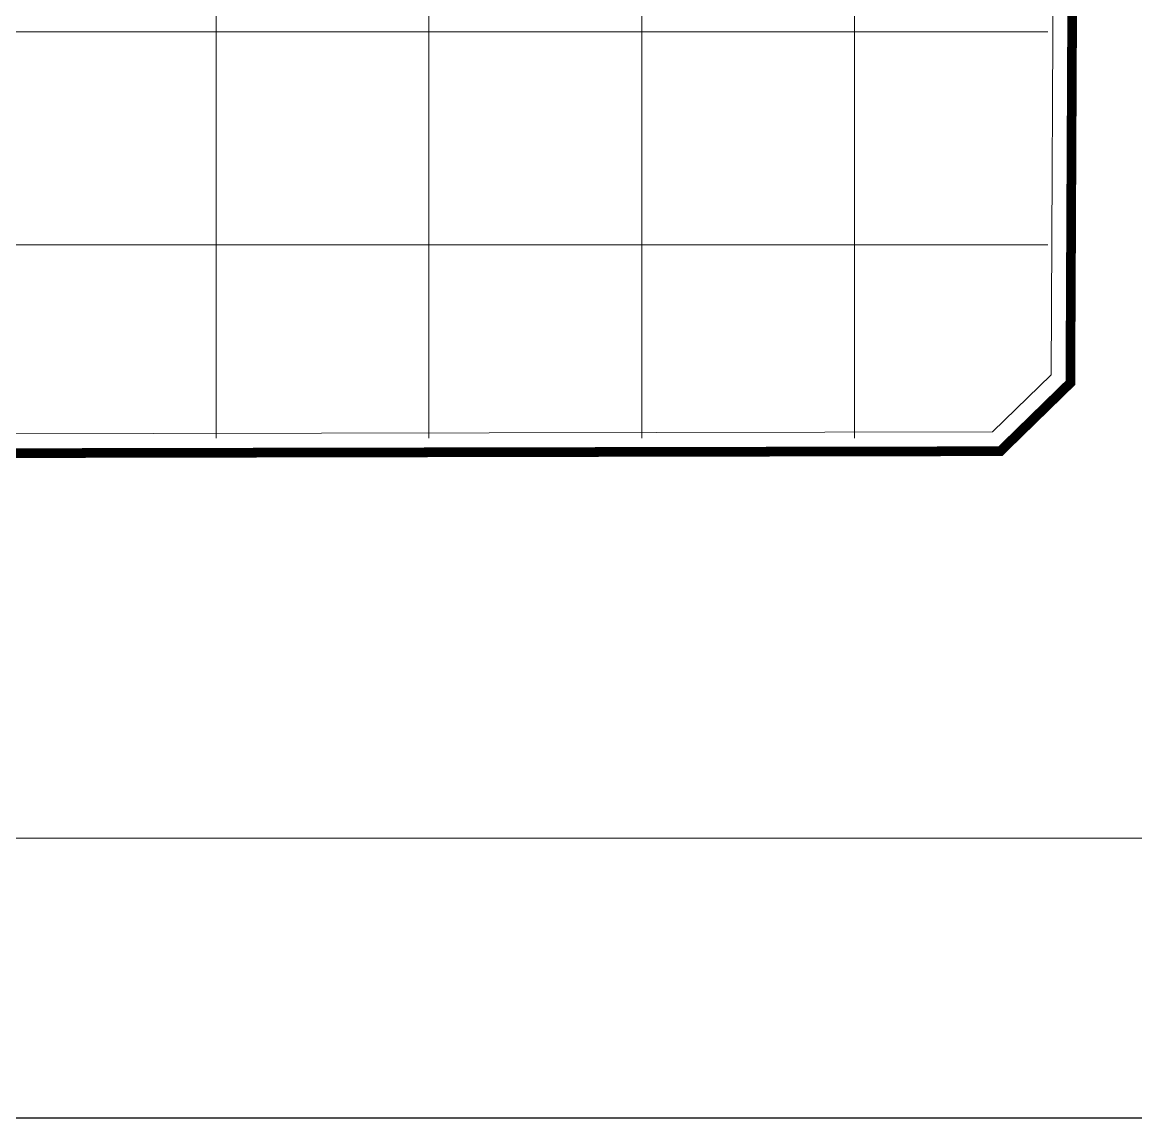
# Model space of a CAD drawing. Header units: millimetres. Extents: x 3546612 to 5615882, y 547008 to 3162891.
# Drawn here: x 5455548 to 5513116, y 2294247 to 2350868 of the extents above; entities that cross this region are included whole.
import ezdxf

# ---------------------------------------------------------------- set-up
doc = ezdxf.new("R2010")
doc.units = ezdxf.units.MM
doc.linetypes.add('XR-평면도$0$PHANTOM', pattern=[63.5, 31.75, -6.35, 6.35, -6.35, 6.35, -6.35])
doc.layers.add('!!출력', color=9, linetype='Continuous', plot=False)
for name, color, linetype, lineweight in [('XR-평면도$0$A-BOND-LIN1', 9, 'Continuous', 25), ('XR-평면도$0$A-CNTL', 9, 'Continuous', 15), ('XR-평면도$0$A-STXS-SETB', 9, 'Continuous', 20)]:
    doc.layers.add(name, color=color, linetype=linetype, lineweight=lineweight)
doc.layers.add('XR-평면도$0$A-XXXX-NPLT', color=9, linetype='Continuous', lineweight=15, plot=False)

# ---------------------------------------------------------------- blocks, each defined once
blk = doc.blocks.new('XR-평면도$0$중심선(210216)')
at = {"layer": 'XR-평면도$0$A-CNTL', "ltscale": 300}
for points in [[(143000, 206000), (143000, -10000)], [(154000, 206000), (154000, -10000)], [(165000, 206000), (165000, -10000)], [(176000, 206000), (176000, -10000)], [(-10000, 11000), (186000, 11000)], [(-10000, 0), (186000, 0)]]:
    blk.add_lwpolyline(points, dxfattribs=at)

msp = doc.modelspace()

# ---------------------------------------------------------------- linework, layer by layer
at = {"layer": '!!출력'}
msp.add_lwpolyline([(5195882, 2294247), (5615882, 2294247), (5615882, 2591247), (5195882, 2591247)], close=True, dxfattribs=at)
at = {"layer": 'XR-평면도$0$A-BOND-LIN1', "linetype": 'XR-평면도$0$PHANTOM', "ltscale": 200, "const_width": 500}
for points in [[(5341235.8, 2542734.1), (5378005.2, 2543760.9), (5378005.2, 2543760.9), (5378005.2, 2543760.9), (5392012.7, 2540932.2), (5397504, 2539823.3), (5444277.5, 2539786.4), (5451929.7, 2541381.2), (5462301.5, 2543212.4), (5470013.7, 2544390.4), (5506631.1, 2545131.3), (5510219.4, 2541482.1), (5510218.3, 2540738), (5510217.9, 2539386.1), (5510338.6, 2535687.7), (5510100.1, 2457037.4), (5509977.9, 2381795.6), (5509736.2, 2332228.3), (5506115.3, 2328697), (5313876.3, 2328322.4)], [(5341235.8, 2542734.1), (5378005.2, 2543760.9), (5378005.2, 2543760.9), (5378005.2, 2543760.9), (5392012.7, 2540932.2), (5397504, 2539823.3), (5444277.5, 2539786.4), (5451929.7, 2541381.2), (5462301.5, 2543212.4), (5470013.7, 2544390.4), (5506631.1, 2545131.3), (5510219.4, 2541482.1), (5510218.3, 2540738), (5510217.9, 2539386.1), (5510338.6, 2535687.7), (5510100.1, 2457037.4), (5509977.9, 2381795.6), (5509736.2, 2332228.3), (5506115.3, 2328697), (5313876.4, 2328322.4)], [(5341235.8, 2542734.1), (5378005.2, 2543760.9), (5378005.2, 2543760.9), (5378005.2, 2543760.9), (5392012.7, 2540932.2), (5397504, 2539823.3), (5444277.5, 2539786.4), (5451929.7, 2541381.2), (5462301.5, 2543212.4), (5470013.7, 2544390.4), (5506631.1, 2545131.3), (5510219.4, 2541482.1), (5510218.3, 2540738), (5510217.9, 2539386.1), (5510338.6, 2535687.7), (5510100.1, 2457037.4), (5509977.9, 2381795.6), (5509736.2, 2332228.3), (5506115.3, 2328697), (5313876.4, 2328322.4)]]:
    msp.add_lwpolyline(points, dxfattribs=at)
at = {"layer": 'XR-평면도$0$A-STXS-SETB', "color": 4, "ltscale": 500}
for points in [[(5301306.2, 2451010.7), (5328256.5, 2532177.7), (5341570.3, 2541743.1), (5377919.1, 2542758.1), (5391814.8, 2539952), (5397403.7, 2538823.4), (5444380.2, 2538786.3), (5452118.7, 2540399.1), (5462463.9, 2542225.6), (5470099.7, 2543391.9), (5506220.3, 2544122.8), (5509218.8, 2541073.4), (5509218.3, 2540738.9), (5509217.9, 2539369.9), (5509338.5, 2535672.9), (5509100.1, 2457039.7), (5508977.9, 2381798.9), (5508738.3, 2332651.8), (5505707.6, 2329696.2), (5314870.2, 2329324.3), (5314736.4, 2350916.2), (5283059.7, 2396233.8), (5301305.9, 2451009.7, 0.0002413)], [(5301306.2, 2451010.7), (5328256.5, 2532177.7), (5341570.3, 2541743.1), (5377919.1, 2542758.1), (5391814.8, 2539952), (5397403.7, 2538823.4), (5444380.2, 2538786.3), (5452118.7, 2540399.1), (5462463.9, 2542225.6), (5470099.7, 2543391.9), (5506220.3, 2544122.8), (5509218.8, 2541073.4), (5509218.3, 2540738.9), (5509217.9, 2539369.9), (5509338.5, 2535672.9), (5509100.2, 2457039.7), (5508977.9, 2381798.9), (5508738.3, 2332651.8), (5505707.6, 2329696.2), (5314870.2, 2329324.3), (5314736.4, 2350916.2), (5283059.7, 2396233.8), (5301305.9, 2451009.7, 0.0002413)], [(5301306.2, 2451010.7), (5328256.5, 2532177.7), (5341570.3, 2541743.1), (5377919.1, 2542758.1), (5391814.8, 2539952), (5397403.7, 2538823.4), (5444380.2, 2538786.3), (5452118.7, 2540399.1), (5462463.9, 2542225.6), (5470099.7, 2543391.9), (5506220.3, 2544122.8), (5509218.8, 2541073.4), (5509218.3, 2540738.9), (5509217.9, 2539369.9), (5509338.5, 2535672.9), (5509100.2, 2457039.7), (5508977.9, 2381798.9), (5508738.3, 2332651.8), (5505707.6, 2329696.2), (5314870.2, 2329324.3), (5314736.4, 2350916.2), (5283059.7, 2396233.8), (5301305.9, 2451009.7, 0.0002413)]]:
    msp.add_lwpolyline(points, format="xyb", close=True, dxfattribs=at)
at = {"layer": 'XR-평면도$0$A-XXXX-NPLT'}
for points in [[(5195882, 2591247), (5615882, 2591247), (5615882, 2294247), (5195882, 2294247)], [(5195882, 2591247), (5615882, 2591247), (5615882, 2294247), (5195882, 2294247)], [(5195882, 2591247), (5615882, 2591247), (5615882, 2294247), (5195882, 2294247)], [(5569707, 2308697), (5210332, 2308697), (5210332, 2576797), (5569707, 2576797)], [(5569707, 2308697), (5210332, 2308697), (5210332, 2576797), (5569707, 2576797)], [(5569707, 2308697), (5210332, 2308697), (5210332, 2576797), (5569707, 2576797)]]:
    msp.add_lwpolyline(points, close=True, dxfattribs=at)

# ---------------------------------------------------------------- block references
at = {"layer": 'XR-평면도$0$A-CNTL'}
msp.add_blockref('XR-평면도$0$중심선(210216)', (5322575, 2339367.6), dxfattribs=at)

doc.saveas('drawing.dxf')
